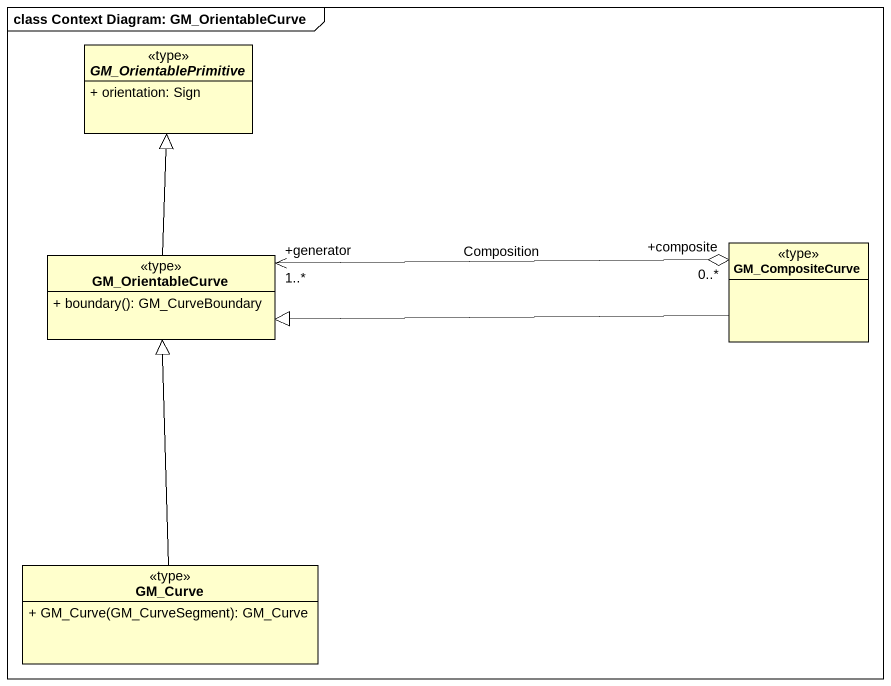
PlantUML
@startuml
mainframe class Context Diagram: GM_OrientableCurve
hide circle
hide empty members
skinparam classAttributeIconSize 0
abstract class GM_OrientablePrimitive <<type>> {
  + orientation: Sign
}
class GM_OrientableCurve <<type>> {
  + boundary(): GM_CurveBoundary
}
class GM_CompositeCurve <<type>>
class GM_Curve <<type>> {
  + GM_Curve(GM_CurveSegment): GM_Curve
}
GM_OrientableCurve -up-|> GM_OrientablePrimitive
GM_CompositeCurve -left-|> GM_OrientableCurve
GM_CompositeCurve "+composite\n0..*" o-left-> "+generator\n1..*" GM_OrientableCurve : Composition
GM_Curve -up-|> GM_OrientableCurve
@enduml
